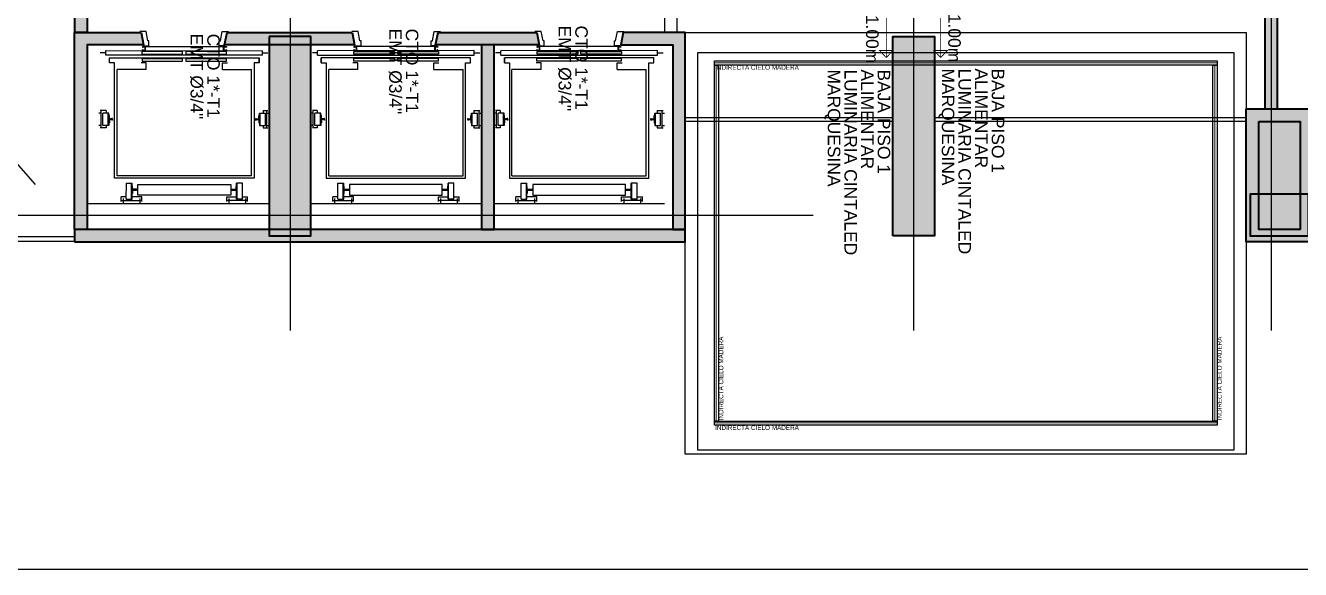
# Model space of a CAD drawing. Header units: millimetres. Extents: x -363 to 427, y -108 to 824.
# Drawn here: x 315.5 to 330.83, y -91.74 to -85.19 of the extents above; entities that cross this region are included whole.
import ezdxf
from ezdxf.lldxf.tags import DXFTag

# ---------------------------------------------------------------- set-up
doc = ezdxf.new("R2010")
doc.units = ezdxf.units.MM
for name, pattern in [('Center', [50.8, 31.75, -6.35, 6.35, -6.35]), ('DASHDOT2', [0.5, 0.25, -0.125, 0, -0.125]), ('HIDDEN2', [4.7625, 3.175, -1.5875])]:
    doc.linetypes.add(name, pattern=pattern)
for name, color, linetype, lineweight in [('-CN-GYD-TUBERÍA TOMACORRIENTE', 5, 'Continuous', 5), ('Estructura', 250, 'Continuous', 40), ('TEXTOS', 251, 'Continuous', 20), ('Vidrio', 8, 'Continuous', 30)]:
    doc.layers.add(name, color=color, linetype=linetype, lineweight=lineweight)
for name, color, linetype in [('0-amob', 8, 'Continuous'), ('1amobla', 2, 'Continuous'), ('ASCENSOR', 8, 'Continuous'), ('E-BORDE LOSA', 8, 'Continuous'), ('EJE-ESTRUCTURA', 8, 'Center'), ('GG_ILUMINACIÓN 03', 82, 'Continuous'), ('GG_PISO 1', 8, 'Continuous'), ('JCA_PROYECCIONES', 8, 'HIDDEN2'), ('LINEA-1', 8, 'Continuous'), ('MARCO', 4, 'Continuous')]:
    doc.layers.add(name, color=color, linetype=linetype)
doc.layers.add('A-HATCH CONCRETO', color=7, linetype='Continuous', true_color=0xcfcfcf)
doc.layers.add('HACHTCOLUMNA', color=7, linetype='Continuous', true_color=0x5c5c5c)
doc.layers.add('Muro', color=250, linetype='Continuous', lineweight=40, true_color=0x333333)
doc.styles.get("Standard").update_dxf_attribs({"font": 'arial.ttf'})
tags = doc.linetypes.add('EMT_LINE', pattern='A,0.5,-0.2,["EMT",Standard,S=0.1,R=0,X=-0.1,Y=-0.05],-0.25', length=0.95).pattern_tags.tags
tags[6] = DXFTag(74, 10)

# ---------------------------------------------------------------- blocks, each defined once
blk = doc.blocks.new('estructura etapa 3')
at = {"layer": 'HACHTCOLUMNA', "transparency": 33554687}
h = blk.add_hatch(color=256, dxfattribs=at)
h.paths.add_polyline_path([(-891.651, -6658.124), (-891.651, -6657.624), (-892.35, -6657.624), (-892.35, -6658.124)])
h.paths.add_polyline_path([(-849.354, -6658.124), (-849.354, -6657.624), (-850.055, -6657.624), (-850.055, -6658.124)])
h.paths.add_polyline_path([(-856.154, -6658.124), (-856.154, -6657.624), (-856.654, -6657.624), (-856.654, -6658.124)])
h.paths.add_polyline_path([(-876.45, -6659.124), (-876.95, -6659.124), (-876.95, -6657.624), (-876.45, -6657.624)])
h.paths.add_polyline_path([(-883.95, -6659.124), (-884.45, -6659.124), (-884.45, -6657.624), (-883.95, -6657.624)])
h.paths.add_polyline_path([(-860.452, -6659.124), (-860.952, -6659.124), (-860.952, -6657.624), (-860.452, -6657.624)])
h.paths.add_polyline_path([(-867.95, -6659.124), (-868.45, -6659.124), (-868.45, -6657.624), (-867.95, -6657.624)])
h.paths.add_polyline_path([(-891.85, -6668.199), (-891.851, -6667.599), (-892.35, -6667.599), (-892.349, -6668.199)])
h.paths.add_polyline_path([(-849.354, -6668.199), (-849.354, -6667.599), (-849.854, -6667.599), (-849.854, -6668.199)])
h.paths.add_polyline_path([(-856.154, -6668.149), (-856.154, -6667.649), (-856.654, -6667.649), (-856.654, -6668.149)])
h.paths.add_polyline_path([(-859.952, -6667.649), (-859.952, -6668.149), (-861.452, -6668.149), (-861.452, -6667.649)])
h.paths.add_polyline_path([(-875.95, -6667.649), (-875.95, -6668.149), (-877.45, -6668.149), (-877.45, -6667.649)])
h.paths.add_polyline_path([(-868.95, -6667.649), (-868.95, -6668.149), (-867.45, -6668.149), (-867.45, -6667.649)])
h.paths.add_polyline_path([(-884.95, -6667.649), (-884.95, -6668.149), (-883.45, -6668.149), (-883.45, -6667.649)])
h.paths.add_polyline_path([(-891.85, -6676.199), (-891.85, -6675.599), (-892.349, -6675.599), (-892.349, -6676.199)])
h.paths.add_polyline_path([(-849.354, -6676.199), (-849.354, -6675.599), (-849.854, -6675.599), (-849.854, -6676.199)])
h.paths.add_polyline_path([(-856.154, -6676.149), (-856.154, -6675.649), (-856.654, -6675.649), (-856.654, -6676.149)])
h.paths.add_polyline_path([(-859.952, -6675.649), (-859.952, -6676.149), (-861.452, -6676.149), (-861.452, -6675.649)])
h.paths.add_polyline_path([(-875.95, -6675.649), (-875.95, -6676.149), (-877.45, -6676.149), (-877.45, -6675.649)])
h.paths.add_polyline_path([(-868.95, -6675.649), (-868.95, -6676.149), (-867.45, -6676.149), (-867.45, -6675.649)])
h.paths.add_polyline_path([(-884.95, -6675.649), (-884.95, -6676.149), (-883.45, -6676.149), (-883.45, -6675.649)])
h.paths.add_polyline_path([(-891.847, -6686.299), (-891.851, -6685.699), (-892.35, -6685.699), (-892.346, -6686.299)])
h.paths.add_polyline_path([(-849.354, -6686.299), (-849.354, -6685.699), (-849.854, -6685.699), (-849.854, -6686.299)])
h.paths.add_polyline_path([(-856.154, -6686.249), (-856.154, -6685.749), (-856.654, -6685.749), (-856.654, -6686.249)])
h.paths.add_polyline_path([(-859.952, -6685.749), (-859.952, -6686.249), (-861.452, -6686.249), (-861.452, -6685.749)])
h.paths.add_polyline_path([(-875.95, -6685.749), (-875.95, -6686.249), (-877.45, -6686.249), (-877.45, -6685.749)])
h.paths.add_polyline_path([(-868.95, -6685.749), (-868.95, -6686.249), (-867.45, -6686.249), (-867.45, -6685.749)])
h.paths.add_polyline_path([(-884.95, -6685.749), (-884.95, -6686.249), (-883.45, -6686.249), (-883.45, -6685.749)])
h.paths.add_polyline_path([(-849.353, -6694.294), (-849.354, -6693.699), (-849.855, -6693.699), (-849.854, -6694.294)])
h.paths.add_polyline_path([(-856.054, -6694.249), (-856.054, -6693.749), (-856.654, -6693.749), (-856.654, -6694.249)])
h.paths.add_polyline_path([(-891.651, -6694.249), (-891.651, -6693.749), (-892.35, -6693.749), (-892.35, -6694.249)])
h.paths.add_polyline_path([(-859.952, -6693.749), (-859.952, -6694.249), (-861.452, -6694.249), (-861.452, -6693.749)])
h.paths.add_polyline_path([(-875.95, -6693.749), (-875.95, -6694.249), (-877.45, -6694.249), (-877.45, -6693.749)])
h.paths.add_polyline_path([(-868.95, -6693.749), (-868.95, -6694.249), (-867.45, -6694.249), (-867.45, -6693.749)])
h.paths.add_polyline_path([(-884.95, -6693.749), (-884.95, -6694.249), (-883.45, -6694.249), (-883.45, -6693.749)])
h.paths.add_polyline_path([(-849.359, -6703.974), (-849.359, -6703.374), (-849.859, -6703.374), (-849.859, -6703.974)])
h.paths.add_polyline_path([(-856.054, -6703.924), (-856.054, -6703.424), (-856.654, -6703.424), (-856.654, -6703.924)])
h.paths.add_polyline_path([(-867.95, -6704.924), (-867.95, -6703.424), (-868.45, -6703.424), (-868.45, -6704.924)])
h.paths.add_polyline_path([(-891.651, -6703.924), (-891.651, -6703.424), (-892.35, -6703.424), (-892.35, -6703.924)])
h.paths.add_polyline_path([(-861.847, -6703.424), (-860.347, -6703.424), (-860.347, -6703.924), (-861.847, -6703.924)])
h.paths.add_polyline_path([(-883.95, -6704.924), (-883.95, -6703.424), (-884.45, -6703.424), (-884.45, -6704.924)])
h.paths.add_polyline_path([(-876.45, -6704.924), (-876.45, -6703.424), (-876.95, -6703.424), (-876.95, -6704.924)])
h.paths.add_polyline_path([(-849.354, -6711.949), (-849.354, -6711.449), (-850.054, -6711.449), (-850.054, -6711.949)])
h.paths.add_polyline_path([(-855.954, -6711.949), (-855.954, -6711.449), (-856.654, -6711.449), (-856.654, -6711.949)])
h.paths.add_polyline_path([(-891.65, -6711.949), (-891.65, -6711.449), (-892.35, -6711.449), (-892.35, -6711.949)])
h.paths.add_polyline_path([(-860.952, -6711.949), (-860.952, -6709.549), (-860.452, -6709.549), (-860.452, -6711.949)])
h.paths.add_polyline_path([(-868.45, -6709.549), (-868.45, -6711.949), (-867.95, -6711.949), (-867.95, -6709.549)])
h.paths.add_polyline_path([(-876.95, -6709.549), (-876.95, -6711.949), (-876.45, -6711.949), (-876.45, -6709.549)])
h.paths.add_polyline_path([(-883.95, -6709.549), (-883.95, -6711.949), (-884.45, -6711.949), (-884.45, -6709.549)])
at = {"layer": 'EJE-ESTRUCTURA'}
for p, q in [((-868.2, -6656.837), (-868.2, -6713.089)), ((-860.702, -6656.837), (-860.702, -6713.089)), ((-856.404, -6656.761), (-856.404, -6713.089)), ((-860.702, -6657.438), (-860.702, -6713.089)), ((-893.66, -6711.699), (-848.944, -6711.699))]:
    blk.add_line(p, q, dxfattribs=at)
at = {"layer": 'Estructura'}
for points in [[(-868.45, -6709.549), (-868.45, -6711.949), (-867.95, -6711.949), (-867.95, -6709.549)], [(-860.952, -6711.949), (-860.952, -6709.549), (-860.452, -6709.549), (-860.452, -6711.949)], [(-855.954, -6711.949), (-855.954, -6711.449), (-856.654, -6711.449), (-856.654, -6711.949)]]:
    blk.add_lwpolyline(points, close=True, dxfattribs=at)
blk = doc.blocks.new('MARCOE-102')
for p, q in [((0, 0), (0, -2.5)), ((0, 0), (1.75, 0)), ((1.75, 0), (1.75, -0.45)), ((0, -2.5), (1.75, -2.5)), ((0.175, -0.175), (1.575, -0.175)), ((0.175, -0.175), (0.175, -2.325)), ((0.175, -2.325), (1.575, -2.325)), ((1.375, -0.45), (1.375, -0.275)), ((1.375, -0.275), (1.575, -0.275)), ((1.75, -0.45), (1.375, -0.45)), ((1.375, -2.05), (1.375, -2.225)), ((1.75, -2.05), (1.375, -2.05)), ((1.375, -2.225), (1.575, -2.225)), ((1.575, -0.275), (1.575, -0.175)), ((1.575, -2.325), (1.575, -2.225)), ((1.75, -2.5), (1.75, -2.05))]:
    blk.add_line(p, q)
at = {"layer": 'MARCO'}
blk.add_lwpolyline([(0, 0), (0, -2.5), (1.75, -2.5), (1.75, -2.05), (1.375, -2.05), (1.375, -2.225), (1.575, -2.225), (1.575, -2.325), (0.175, -2.325), (0.175, -0.175), (1.575, -0.175), (1.575, -0.275), (1.375, -0.275), (1.375, -0.45), (1.75, -0.45), (1.75, 0), (0, 0)], dxfattribs=at)
blk = doc.blocks.new('ASCENSOR')
at = {"layer": '0-amob'}
for p, q in [((-1.747, -0.512), (-1.859, -0.533)), ((-1.859, -0.533), (-1.859, -0.609)), ((-1.69, -0.498), (-1.747, -0.498)), ((-1.747, -0.498), (-1.747, -0.512)), ((-1.69, -0.564), (-1.69, -0.498)), ((-1.68, -0.564), (-1.69, -0.564))]:
    blk.add_line(p, q, dxfattribs=at)
blk.add_lwpolyline([(-1.68, -0.564), (-1.68, 0.413), (-1.69, 0.413), (-1.69, 0.347), (-1.747, 0.347), (-1.747, 0.361), (-1.859, 0.382), (-1.859, 0.458)], dxfattribs=at)
at = {"layer": 'ASCENSOR'}
for p, q in [((-1.605, 0.869), (-1.605, 0.932)), ((-0.91, 0.876), (-0.91, 0.932)), ((-0.7, 0.921), (-0.91, 0.921)), ((-0.88, 0.922), (-0.88, 0.95)), ((-0.73, 0.922), (-0.73, 0.95)), ((-0.7, 0.876), (-0.7, 0.932)), ((-1.63, -1.015), (-1.63, 0.869)), ((-1.575, 0.869), (-1.63, 0.869)), ((-1.575, 0.869), (-1.575, -1.015)), ((-1.485, 0.826), (-1.545, 0.826)), ((-1.545, 0.826), (-1.485, 0.826)), ((-1.545, -0.971), (-1.545, 0.826)), ((-1.485, 0.826), (-1.485, 0.766)), ((-0.91, 0.876), (-0.88, 0.876)), ((-0.73, 0.902), (-0.88, 0.902)), ((-0.88, 0.83), (-0.88, 0.902)), ((-0.73, 0.836), (-0.88, 0.836)), ((-0.88, 0.836), (-0.73, 0.836)), ((-0.85, 0.83), (-0.88, 0.83)), ((-0.85, 0.83), (-0.88, 0.83)), ((-0.85, 0.83), (-0.805, 0.83)), ((-0.85, 0.83), (-0.805, 0.83)), ((-0.85, 0.83), (-0.805, 0.83)), ((-0.85, 0.83), (-0.805, 0.83)), ((-0.85, 0.823), (-0.85, 0.83)), ((-0.85, 0.823), (-0.85, 0.83)), ((-0.809, 0.823), (-0.85, 0.823)), ((-0.809, 0.823), (-0.85, 0.823)), ((-0.816, 0.785), (-0.816, 0.792)), ((-0.816, 0.792), (-0.802, 0.792)), ((-0.809, 0.785), (-0.816, 0.785)), ((-0.809, 0.785), (-0.809, 0.823)), ((-0.802, 0.785), (-0.809, 0.785)), ((-0.76, 0.83), (-0.805, 0.83)), ((-0.76, 0.83), (-0.805, 0.83)), ((-0.76, 0.83), (-0.805, 0.83)), ((-0.76, 0.83), (-0.805, 0.83)), ((-0.802, 0.823), (-0.76, 0.823)), ((-0.802, 0.823), (-0.76, 0.823)), ((-0.802, 0.785), (-0.802, 0.823)), ((-0.795, 0.792), (-0.802, 0.792)), ((-0.802, 0.785), (-0.795, 0.785)), ((-0.795, 0.785), (-0.795, 0.792)), ((-0.76, 0.823), (-0.76, 0.83)), ((-0.76, 0.823), (-0.76, 0.83)), ((-0.76, 0.83), (-0.73, 0.83)), ((-0.76, 0.83), (-0.73, 0.83)), ((-0.73, 0.836), (-0.73, 0.902)), ((-0.73, 0.876), (-0.7, 0.876)), ((-0.73, 0.83), (-0.73, 0.836)), ((-1.485, 0.766), (-0.096, 0.766)), ((-1.405, 0.385), (-1.405, 0.735)), ((-0.126, 0.735), (-1.405, 0.735)), ((-0.126, 0.735), (-0.126, -0.88)), ((-0.096, 0.766), (-0.096, -0.911)), ((-0.036, 0.625), (-0.036, 0.555)), ((0.155, 0.625), (-0.036, 0.625)), ((0.184, 0.688), (0.128, 0.688)), ((0.128, 0.625), (0.128, 0.688)), ((0.147, 0.664), (0.21, 0.664)), ((0.155, 0.625), (0.155, 0.555)), ((0.173, 0.689), (0.173, 0.438)), ((0.155, 0.561), (-0.036, 0.561)), ((0.155, 0.555), (-0.036, 0.555)), ((-0.021, 0.485), (0.109, 0.485)), ((-0.021, -0.63), (-0.021, 0.485)), ((-0.001, 0.552), (-0.001, 0.555)), ((-0.001, 0.555), (0.041, 0.555)), ((0.038, 0.552), (-0.001, 0.552)), ((0.038, 0.491), (0.038, 0.552)), ((0.041, 0.555), (0.041, 0.491)), ((0.089, 0.555), (0.041, 0.555)), ((0.047, 0.555), (0.047, 0.491)), ((0.05, 0.491), (0.05, 0.552)), ((0.05, 0.552), (0.089, 0.552)), ((0.089, 0.552), (0.089, 0.555)), ((0.089, 0.552), (0.089, 0.555)), ((0.109, 0.485), (0.109, -0.63)), ((0.128, 0.438), (0.128, 0.555)), ((0.149, 0.463), (0.209, 0.463)), ((-1.68, 0.434), (-1.671, 0.434)), ((-1.68, 0.434), (-1.671, 0.434)), ((-1.68, 0.399), (-1.68, 0.434)), ((-1.68, 0.399), (-1.68, 0.434)), ((-1.63, 0.399), (-1.68, 0.399)), ((-1.63, 0.399), (-1.68, 0.399)), ((-1.676, 0.43), (-1.674, 0.43)), ((-1.674, 0.43), (-1.676, 0.43)), ((-1.676, 0.402), (-1.676, 0.43)), ((-1.676, 0.43), (-1.676, 0.402)), ((-1.633, 0.402), (-1.676, 0.402)), ((-1.676, 0.402), (-1.633, 0.402)), ((-1.674, 0.426), (-1.674, 0.43)), ((-1.674, 0.426), (-1.674, 0.43)), ((-1.671, 0.426), (-1.674, 0.426)), ((-1.671, 0.426), (-1.674, 0.426)), ((-1.671, 0.434), (-1.671, 0.426)), ((-1.671, 0.434), (-1.671, 0.426)), ((-1.639, 0.434), (-1.639, 0.426)), ((-1.63, 0.434), (-1.639, 0.434)), ((-1.639, 0.434), (-1.63, 0.434)), ((-1.639, 0.426), (-1.639, 0.434)), ((-1.639, 0.426), (-1.635, 0.426)), ((-1.635, 0.426), (-1.639, 0.426)), ((-1.635, 0.43), (-1.633, 0.43)), ((-1.635, 0.426), (-1.635, 0.43)), ((-1.635, 0.43), (-1.635, 0.426)), ((-1.633, 0.43), (-1.635, 0.43)), ((-1.633, 0.402), (-1.633, 0.43)), ((-1.633, 0.402), (-1.633, 0.43)), ((-1.63, 0.399), (-1.63, 0.434)), ((-1.63, 0.434), (-1.63, 0.399)), ((-1.587, 0.433), (-1.618, 0.433)), ((-1.618, 0.433), (-1.618, -0.056)), ((-1.587, -0.056), (-1.587, 0.433)), ((-1.503, 0.434), (-1.534, 0.434)), ((-1.534, -0.056), (-1.534, 0.434)), ((-1.503, -0.056), (-1.503, 0.434)), ((-1.485, 0.385), (-1.485, 0.445)), ((-1.405, 0.385), (-1.485, 0.385)), ((0.184, 0.438), (0.128, 0.438)), ((-1.618, -0.056), (-1.587, -0.056)), ((-1.587, -0.095), (-1.618, -0.095)), ((-1.618, -0.095), (-1.618, -0.583)), ((-1.587, -0.583), (-1.587, -0.095)), ((-1.534, -0.056), (-1.503, -0.056)), ((-1.503, -0.095), (-1.534, -0.095)), ((-1.534, -0.58), (-1.534, -0.095)), ((-1.503, -0.58), (-1.503, -0.095)), ((-1.618, -0.583), (-1.587, -0.583)), ((-1.534, -0.58), (-1.503, -0.58)), ((-1.405, -0.53), (-1.485, -0.53)), ((-1.485, -0.53), (-1.485, -0.59)), ((-1.405, -0.53), (-1.405, -0.88)), ((0.184, -0.583), (0.128, -0.583)), ((0.128, -0.583), (0.128, -0.7)), ((0.149, -0.609), (0.209, -0.609)), ((0.173, -0.834), (0.173, -0.583)), ((0.155, -0.7), (-0.036, -0.7)), ((-0.036, -0.77), (-0.036, -0.7)), ((0.155, -0.706), (-0.036, -0.706)), ((0.109, -0.63), (-0.021, -0.63)), ((-0.001, -0.697), (-0.001, -0.7)), ((0.038, -0.697), (-0.001, -0.697)), ((-0.001, -0.7), (0.041, -0.7)), ((0.038, -0.636), (0.038, -0.697)), ((0.041, -0.7), (0.041, -0.636)), ((0.047, -0.7), (0.047, -0.636)), ((0.089, -0.7), (0.047, -0.7)), ((0.05, -0.636), (0.05, -0.697)), ((0.05, -0.697), (0.089, -0.697)), ((0.089, -0.697), (0.089, -0.7)), ((0.155, -0.77), (0.155, -0.7)), ((-0.096, -0.911), (-1.485, -0.911)), ((-1.485, -0.911), (-1.485, -0.971)), ((-0.126, -0.88), (-1.405, -0.88)), ((0.155, -0.77), (-0.036, -0.77)), ((0.128, -0.77), (0.128, -0.833)), ((0.184, -0.833), (0.128, -0.833)), ((0.147, -0.809), (0.21, -0.809)), ((-1.575, -1.015), (-1.63, -1.015)), ((-1.605, -1.015), (-1.605, -1.083)), ((-1.485, -0.971), (-1.545, -0.971)), ((-0.91, -1.011), (-0.88, -1.011)), ((-0.91, -1.011), (-0.91, -1.083)), ((-0.7, -1.072), (-0.91, -1.072)), ((-0.85, -0.981), (-0.88, -0.981)), ((-0.85, -0.981), (-0.88, -0.981)), ((-0.88, -0.981), (-0.88, -1.052)), ((-0.73, -0.987), (-0.88, -0.987)), ((-0.88, -0.987), (-0.73, -0.987)), ((-0.73, -1.052), (-0.88, -1.052)), ((-0.88, -1.073), (-0.88, -1.1)), ((-0.808, -0.974), (-0.85, -0.974)), ((-0.808, -0.974), (-0.85, -0.974)), ((-0.85, -0.974), (-0.85, -0.981)), ((-0.85, -0.974), (-0.85, -0.981)), ((-0.85, -0.981), (-0.805, -0.981)), ((-0.85, -0.981), (-0.805, -0.981)), ((-0.85, -0.981), (-0.805, -0.981)), ((-0.85, -0.981), (-0.805, -0.981)), ((-0.808, -0.936), (-0.815, -0.936)), ((-0.815, -0.936), (-0.815, -0.943)), ((-0.815, -0.943), (-0.801, -0.943)), ((-0.808, -0.936), (-0.808, -0.974)), ((-0.801, -0.936), (-0.808, -0.936)), ((-0.76, -0.981), (-0.805, -0.981)), ((-0.76, -0.981), (-0.805, -0.981)), ((-0.76, -0.981), (-0.805, -0.981)), ((-0.76, -0.981), (-0.805, -0.981)), ((-0.801, -0.936), (-0.801, -0.974)), ((-0.801, -0.936), (-0.794, -0.936)), ((-0.794, -0.943), (-0.801, -0.943)), ((-0.801, -0.974), (-0.76, -0.974)), ((-0.801, -0.974), (-0.76, -0.974)), ((-0.794, -0.936), (-0.794, -0.943)), ((-0.76, -0.974), (-0.76, -0.981)), ((-0.76, -0.974), (-0.76, -0.981)), ((-0.76, -0.981), (-0.73, -0.981)), ((-0.76, -0.981), (-0.73, -0.981)), ((-0.73, -0.981), (-0.73, -0.987)), ((-0.73, -0.987), (-0.73, -1.052)), ((-0.73, -1.011), (-0.7, -1.011)), ((-0.73, -1.073), (-0.73, -1.1)), ((-0.7, -1.011), (-0.7, -1.083))]:
    blk.add_line(p, q, dxfattribs=at)
for centre, radius, start, end in [((0.044, 0.491), 0.006, 180, 270), ((0.044, 0.491), 0.003, 180, 270), ((0.044, 0.491), 0.006, 270, 0), ((0.044, 0.491), 0.003, 270, 0), ((0.044, -0.636), 0.006, 90, 180), ((0.044, -0.636), 0.003, 90, 180), ((0.044, -0.636), 0.006, 0, 90), ((0.044, -0.636), 0.003, 0, 90)]:
    blk.add_arc(centre, radius, start, end, dxfattribs=at)
for points in [[(-0.795, 0.792), (-0.795, 0.785), (-0.816, 0.785), (-0.816, 0.792)], [(-0.816, 0.785), (-0.816, 0.792), (-0.795, 0.785), (-0.816, 0.785)], [(-0.795, 0.785), (-0.816, 0.785), (-0.795, 0.792), (-0.816, 0.792)], [(-0.794, -0.943), (-0.794, -0.936), (-0.815, -0.936), (-0.815, -0.943)], [(-0.815, -0.936), (-0.815, -0.943), (-0.794, -0.936), (-0.815, -0.936)], [(-0.794, -0.936), (-0.815, -0.936), (-0.794, -0.943), (-0.815, -0.943)]]:
    blk.add_solid(points, dxfattribs=at)
at = {"layer": 'ASCENSOR', "xscale": 0.01999999999998181, "yscale": 0.01999999999998181, "zscale": 0.01999999999998181, "rotation": 270}
blk.add_blockref('MARCOE-102', (-1.63, -0.541), dxfattribs=at)
blk = doc.blocks.new('*U616')
at = {"lineweight": 0}
blk.add_line((1749.865, -764.543), (1758.089, -764.543), dxfattribs=at)
blk.add_attdef('TIPO:', (1749.876, -764.658), '', height=0.0742)
blk = doc.blocks.new('*U617')
at = {"lineweight": 0}
blk.add_line((1749.865, -764.543), (1758.089, -764.543), dxfattribs=at)
blk.add_attdef('TIPO:', (1749.876, -764.658), '', height=0.0742)
blk = doc.blocks.new('*U618')
at = {"lineweight": 0}
blk.add_line((1749.865, -764.543), (1755.691, -764.543), dxfattribs=at)
blk.add_attdef('TIPO:', (1749.876, -764.658), '', height=0.0742)
blk = doc.blocks.new('*U619')
at = {"lineweight": 0}
blk.add_line((1749.865, -764.543), (1755.691, -764.543), dxfattribs=at)
blk.add_attdef('TIPO:', (1749.876, -764.658), '', height=0.0742)
blk = doc.blocks.new('A$Cc39617f2')
at = {"layer": 'A-HATCH CONCRETO', "linetype": 'Continuous', "ltscale": 0.3, "transparency": 33554687}
h = blk.add_hatch(color=256, dxfattribs=at)
h.dxf.hatch_style = 1
h.paths.add_polyline_path([(213.79, 4.154), (213.79, 10.639), (213.64, 10.639), (213.64, 4.154)])
h = blk.add_hatch(color=256, dxfattribs=at)
h.dxf.hatch_style = 1
h.paths.add_polyline_path([(199.328, 5.074), (199.328, 8.476), (199.478, 8.476), (199.478, 5.074)])
h = blk.add_hatch(color=256, dxfattribs=at)
h.dxf.hatch_style = 1
h.paths.add_polyline_path([(200.129, 5.074), (200.156, 4.924), (199.477, 4.924), (199.477, 2.704), (199.327, 2.704), (199.327, 5.074)])
h = blk.add_hatch(color=256, dxfattribs=at)
h.dxf.hatch_style = 1
h.paths.add_polyline_path([(202.666, 5.074), (202.694, 4.924), (201.131, 4.924), (201.16, 5.074)])
h = blk.add_hatch(color=256, dxfattribs=at)
h.dxf.hatch_style = 1
h.paths.add_polyline_path([(204.883, 5.074), (204.912, 4.924), (203.668, 4.924), (203.697, 5.074)])
h = blk.add_hatch(color=256, dxfattribs=at)
h.dxf.hatch_style = 1
h.paths.add_polyline_path([(205.923, 5.074), (205.896, 4.924), (206.52, 4.924), (206.52, 2.704), (206.67, 2.704), (206.67, 5.074)])
h = blk.add_hatch(color=256, dxfattribs=at)
h.dxf.hatch_style = 1
h.paths.add_polyline_path([(204.221, 2.704), (204.371, 2.704), (204.371, 2.729), (204.371, 4.924), (204.221, 4.924), (204.221, 2.729), (204.221, 2.729)])
at = {"layer": 'A-HATCH CONCRETO', "linetype": 'Continuous', "ltscale": 0.3, "true_color": 0x636466, "transparency": 33554687}
h = blk.add_hatch(color=251, dxfattribs=at)
h.dxf.hatch_style = 1
h.paths.add_polyline_path([(213.415, 4.154), (214.215, 4.154), (214.215, 2.554), (213.415, 2.554)])
at = {"layer": 'A-HATCH CONCRETO', "linetype": 'Continuous', "ltscale": 0.3, "transparency": 33554687}
h = blk.add_hatch(color=256, dxfattribs=at)
h.dxf.hatch_style = 1
h.paths.add_polyline_path([(199.327, 2.554), (206.67, 2.554), (206.67, 2.704), (199.327, 2.704)])
for points in [[(207.02, 4.732), (213.065, 4.732), (213.065, 4.682), (207.02, 4.682)], [(207.02, 0.4), (207.02, 4.682), (207.07, 4.682), (207.07, 0.4)], [(213.015, 0.4), (213.015, 4.682), (213.065, 4.682), (213.065, 0.4)], [(207.02, 0.4), (213.065, 0.4), (213.065, 0.35), (207.02, 0.35)]]:
    blk.add_lwpolyline(points, close=True)
at = {"layer": '1amobla', "color": 7, "linetype": 'Continuous', "ltscale": 0.3, "true_color": 0xffffff}
blk.add_lwpolyline([(171.723, 60.865), (224.765, 60.865), (224.765, -1.386), (171.723, -1.386)], close=True, dxfattribs=at)
blk.add_lwpolyline([(171.723, 60.865), (224.765, 60.865), (224.765, -1.386), (171.723, -1.386)], close=True, dxfattribs=at)
at = {"layer": 'ASCENSOR'}
for p, q in [((206.42, 8.476), (206.42, 5.074)), ((206.57, 8.476), (206.57, 5.074))]:
    blk.add_line(p, q, dxfattribs=at)
at = {"layer": 'E-BORDE LOSA'}
for p, q in [((201.669, 3.014), (199.478, 3.014)), ((201.669, 3.014), (199.619, 3.014)), ((204.221, 3.014), (202.169, 3.014)), ((206.42, 3.014), (204.371, 3.014))]:
    blk.add_line(p, q, dxfattribs=at)
at = {"layer": 'JCA_PROYECCIONES'}
blk.add_line((177.919, 27.119), (199.327, 2.704), dxfattribs=at)
at = {"layer": 'LINEA-1'}
for points in [[(206.67, 5.074), (213.415, 5.074), (213.415, 0), (206.67, 0)], [(206.82, 4.832), (213.265, 4.832), (213.265, 0.05), (206.82, 0.05)]]:
    blk.add_lwpolyline(points, close=True, dxfattribs=at)
at = {"layer": 'Muro'}
for points in [[(213.79, 4.154), (213.79, 10.639), (213.64, 10.639), (213.64, 4.154)], [(199.328, 5.074), (199.328, 8.476), (199.478, 8.476), (199.478, 5.074)], [(200.129, 5.074), (200.156, 4.924), (199.477, 4.924), (199.477, 2.704), (199.327, 2.704), (199.327, 5.074)], [(202.666, 5.074), (202.694, 4.924), (201.131, 4.924), (201.16, 5.074)], [(204.883, 5.074), (204.912, 4.924), (203.668, 4.924), (203.697, 5.074)], [(205.923, 5.074), (205.896, 4.924), (206.52, 4.924), (206.52, 2.704), (206.67, 2.704), (206.67, 5.074)], [(204.221, 2.704), (204.371, 2.704), (204.371, 2.729), (204.371, 4.924), (204.221, 4.924), (204.221, 4.924), (204.221, 4.924), (204.221, 4.924), (204.221, 2.729), (204.221, 2.729)], [(213.415, 4.154), (214.215, 4.154), (214.215, 2.554), (213.415, 2.554)], [(213.565, 4.004), (214.065, 4.004), (214.065, 2.704), (213.565, 2.704)], [(199.327, 2.554), (206.67, 2.554), (206.67, 2.704), (199.327, 2.704)]]:
    blk.add_lwpolyline(points, close=True, dxfattribs=at)
at = {"layer": 'Vidrio'}
for points in [[(206.67, 4.003), (206.67, 4.053), (209.166, 4.053), (209.166, 4.003)], [(213.415, 4.053), (213.415, 4.003), (209.666, 4.003), (209.666, 4.053)], [(199.327, 2.564), (199.327, 2.614), (178.469, 2.614), (178.469, 2.564)]]:
    blk.add_lwpolyline(points, close=True, dxfattribs=at)
at = {"layer": 'ASCENSOR', "rotation": 269.9943251266501}
blk.add_blockref('ASCENSOR', (200.719, 3.225), dxfattribs=at)
at = {"layer": 'ASCENSOR', "xscale": -1, "rotation": 90.00567487334787}
for p in [(203.118, 3.225), (205.321, 3.225)]:
    blk.add_blockref('ASCENSOR', p, dxfattribs=at)
at = {"layer": 'GG_ILUMINACIÓN 03', "linetype": 'DASHDOT2', "ltscale": 0.3, "xscale": 0.7350019809845952, "yscale": 0.7350019809845952, "zscale": 0.7350019809845952}
for name, p in [('*U616', (-1079.134, 566.65)), ('*U617', (-1079.134, 562.318))]:
    blk.add_blockref(name, p, dxfattribs=at).add_auto_attribs({'TIPO:': 'INDIRECTA CIELO MADERA'})
at = {"layer": 'GG_ILUMINACIÓN 03', "linetype": 'DASHDOT2', "ltscale": 0.3, "xscale": 0.7350019809845952, "yscale": 0.7350019809845952, "zscale": 0.7350019809845952, "rotation": 90}
for name, p in [('*U619', (-354.898, -1285.754)), ('*U618', (-348.904, -1285.754))]:
    blk.add_blockref(name, p, dxfattribs=at).add_auto_attribs({'TIPO:': 'INDIRECTA CIELO MADERA'})
at = {"layer": 'Muro'}
blk.add_blockref('estructura etapa 3', (1070.118, 6714.576), dxfattribs=at)

msp = doc.modelspace()

# ---------------------------------------------------------------- linework, layer by layer
at = {"layer": '-CN-GYD-TUBERÍA TOMACORRIENTE', "linetype": 'EMT_LINE', "ltscale": 10, "const_width": 0.01}
for points in [[(326.039, -84.991), (325.846, -84.991), (325.846, -85.578)], [(326.306, -84.991), (326.5, -84.991), (326.5, -85.577)], [(325.846, -85.493), (325.766, -85.493), (325.846, -85.578)], [(325.846, -85.493), (325.925, -85.493), (325.846, -85.578)], [(326.5, -85.493), (326.42, -85.493), (326.5, -85.578)], [(326.5, -85.493), (326.579, -85.493), (326.5, -85.578)]]:
    msp.add_lwpolyline(points, dxfattribs=at)
at = {"layer": 'GG_PISO 1'}
for points in [[(316.914, -85.444), (317.891, -85.445), (317.891, -85.435), (317.825, -85.435), (317.825, -85.377), (317.839, -85.377), (317.86, -85.265), (317.936, -85.265)], [(320.441, -85.444), (319.464, -85.445), (319.464, -85.434), (319.53, -85.434), (319.53, -85.377), (319.517, -85.377), (319.495, -85.265), (319.419, -85.265)], [(322.643, -85.444), (321.667, -85.445), (321.667, -85.435), (321.733, -85.435), (321.733, -85.377), (321.719, -85.377), (321.698, -85.265), (321.622, -85.265)]]:
    msp.add_lwpolyline(points, dxfattribs=at)
for centre, radius, start, end in [((316.842, -87.168), 0.006, 359.9943, 89.9943), ((316.842, -87.168), 0.003, 359.9943, 89.9943), ((316.842, -87.168), 0.003, 269.9943, 359.9943), ((316.842, -87.168), 0.006, 269.9943, 359.9943), ((317.969, -87.168), 0.006, 89.9943, 179.9943), ((317.969, -87.168), 0.006, 179.9943, 269.9943), ((317.969, -87.168), 0.003, 89.9943, 179.9943), ((317.969, -87.168), 0.003, 179.9943, 269.9943), ((319.386, -87.168), 0.006, 0.0057, 90.0057), ((319.386, -87.168), 0.003, 0.0057, 90.0057), ((319.386, -87.168), 0.006, 270.0057, 0.0057), ((319.386, -87.168), 0.003, 270.0057, 0.0057), ((320.513, -87.168), 0.006, 90.0057, 180.0057), ((320.513, -87.168), 0.006, 180.0057, 270.0057), ((320.513, -87.168), 0.003, 90.0057, 180.0057), ((320.513, -87.168), 0.003, 180.0057, 270.0057), ((321.589, -87.168), 0.006, 0.0057, 90.0057), ((321.589, -87.168), 0.003, 0.0057, 90.0057), ((321.589, -87.168), 0.006, 270.0057, 0.0057), ((321.589, -87.168), 0.003, 270.0057, 0.0057), ((322.716, -87.168), 0.006, 90.0057, 180.0057), ((322.716, -87.168), 0.006, 180.0057, 270.0057), ((322.716, -87.168), 0.003, 90.0057, 180.0057), ((322.716, -87.168), 0.003, 180.0057, 270.0057)]:
    msp.add_arc(centre, radius, start, end, dxfattribs=at)
for points in [[(316.535, -86.33), (316.542, -86.33), (316.542, -86.309), (316.535, -86.309)], [(316.542, -86.309), (316.535, -86.309), (316.542, -86.33), (316.542, -86.309)], [(316.542, -86.33), (316.542, -86.309), (316.535, -86.33), (316.535, -86.309)], [(318.27, -86.33), (318.263, -86.33), (318.263, -86.309), (318.27, -86.309)], [(318.263, -86.309), (318.27, -86.309), (318.263, -86.33), (318.263, -86.309)], [(318.263, -86.33), (318.263, -86.309), (318.27, -86.33), (318.27, -86.309)], [(319.085, -86.33), (319.092, -86.33), (319.092, -86.309), (319.085, -86.309)], [(319.092, -86.309), (319.085, -86.309), (319.092, -86.33), (319.092, -86.309)], [(319.092, -86.33), (319.092, -86.309), (319.085, -86.33), (319.085, -86.309)], [(320.82, -86.33), (320.813, -86.33), (320.813, -86.309), (320.82, -86.309)], [(320.813, -86.309), (320.82, -86.309), (320.813, -86.33), (320.813, -86.309)], [(320.813, -86.33), (320.813, -86.309), (320.82, -86.33), (320.82, -86.309)], [(321.288, -86.33), (321.295, -86.33), (321.295, -86.309), (321.288, -86.309)], [(321.295, -86.309), (321.288, -86.309), (321.295, -86.33), (321.295, -86.309)], [(321.295, -86.33), (321.295, -86.309), (321.288, -86.33), (321.288, -86.309)], [(323.022, -86.33), (323.015, -86.33), (323.015, -86.309), (323.022, -86.309)], [(323.015, -86.309), (323.022, -86.309), (323.015, -86.33), (323.015, -86.309)], [(323.015, -86.33), (323.015, -86.309), (323.022, -86.33), (323.022, -86.309)]]:
    msp.add_solid(points, dxfattribs=at)

# ---------------------------------------------------------------- block references
msp.add_blockref('A$Cc39617f2', (116.759, -90.349))

# ---------------------------------------------------------------- texts
at = {"layer": 'TEXTOS', "char_height": 0.15, "attachment_point": 1, "rotation": 270}
for s, insert in [('\\A1;\\pxsm0.8;1.00m   ', (325.753, -85.063)), ('\\A1;\\pxsm0.8;1.00m   ', (326.741, -85.051)), ('\\A1;\\pxsm0.8;CTO 1*-T1 \\PEMT Ø3/4"       ', (320.219, -85.229)), ('\\A1;\\pxsm0.8;CTO 1*-T1 \\PEMT Ø3/4"       ', (322.256, -85.192)), ('\\A1;\\pxsm0.8;CTO 1*-T1 \\PEMT Ø3/4"       ', (317.831, -85.29))]:
    msp.add_mtext(s, dxfattribs=dict(at, insert=insert))
at = {"layer": 'TEXTOS', "char_height": 0.15, "width": 2.28277, "attachment_point": 1, "rotation": 270}
for insert in [(325.893, -85.72), (327.264, -85.708)]:
    msp.add_mtext('\\A1;\\pxsm0.8;BAJA PISO 1 ALIMENTAR LUMINARIA CINTALED MARQUESINA', dxfattribs=dict(at, insert=insert))

doc.saveas('drawing.dxf')
